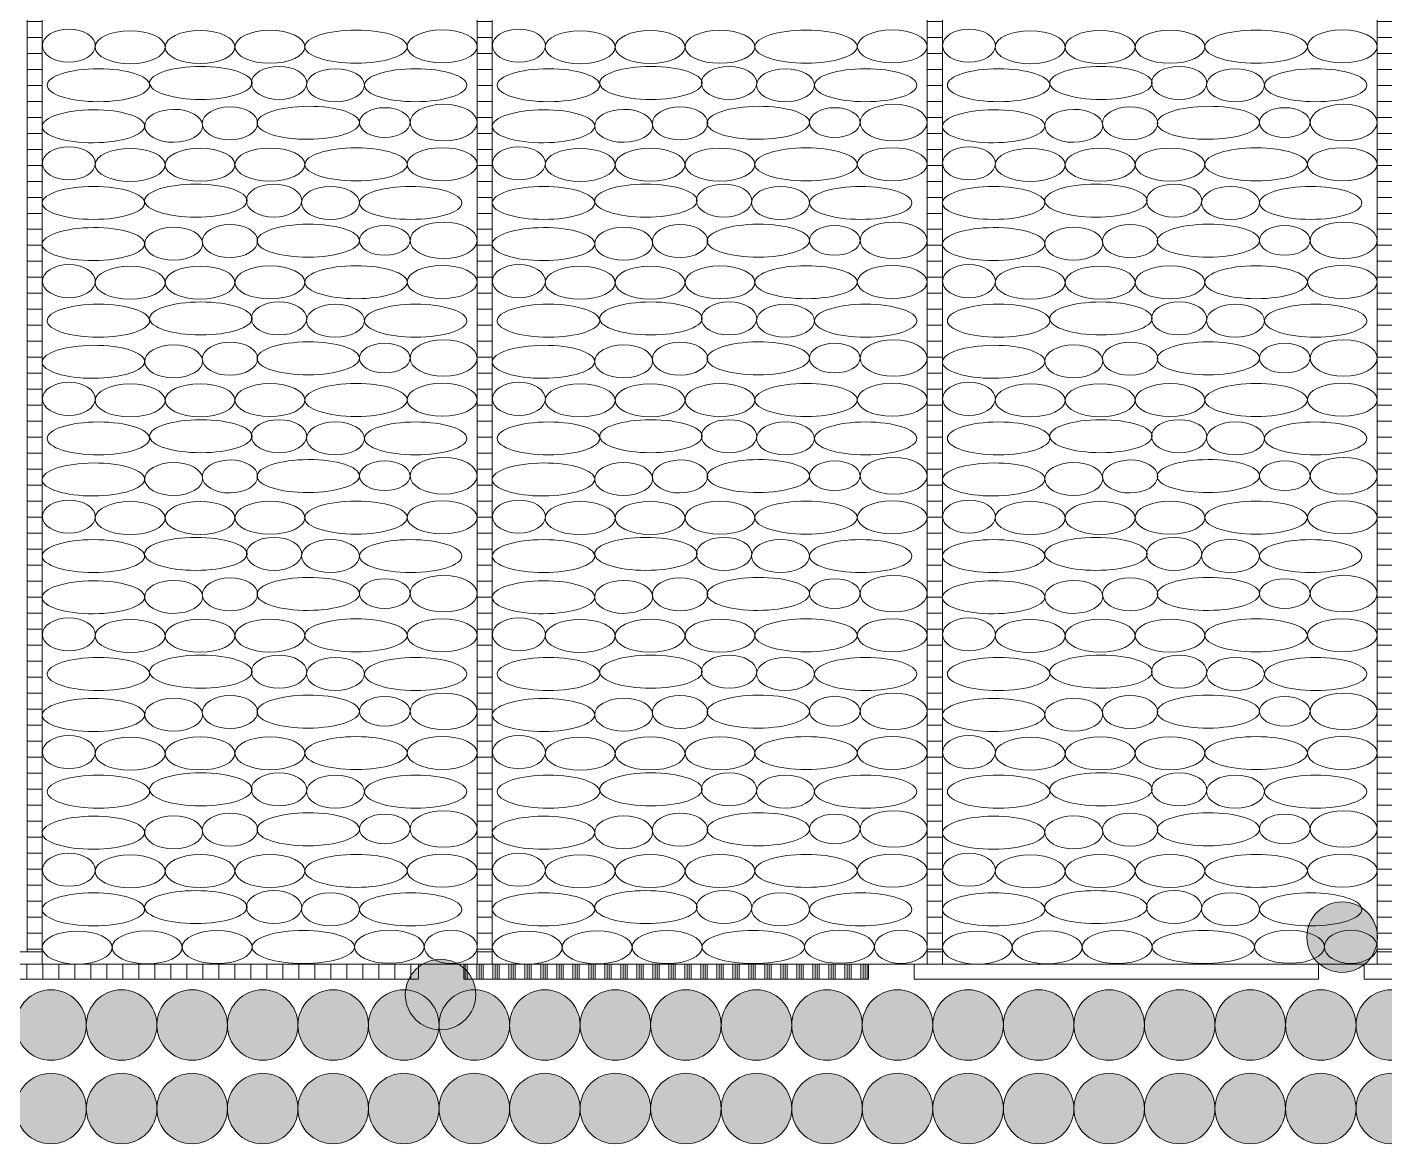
# Model space of a CAD drawing. Header units: inches. Extents: x 523 to 1492, y 69 to 539.
# Drawn here: x 630.01 to 635.4, y 267.58 to 272.01 of the extents above; entities that cross this region are included whole.
import ezdxf

# ---------------------------------------------------------------- set-up
doc = ezdxf.new("R2010")
doc.units = ezdxf.units.IN
doc.header["$MEASUREMENT"] = 0

# ---------------------------------------------------------------- blocks, each defined once
blk = doc.blocks.new('S - 140')
at = {"linetype": 'ByBlock', "lineweight": 15}
h = blk.add_hatch(color=7, dxfattribs=at)
edge = h.paths.add_edge_path()
edge.add_arc((1417, -1396.7), 70, 0, 360)
at = {"color": 7, "linetype": 'ByBlock', "lineweight": 15}
blk.add_circle((1417, -1396.7), 70, dxfattribs=at)
blk = doc.blocks.new('Бут.полосы')
at = {"linetype": 'ByBlock', "lineweight": 15}
h = blk.add_hatch(dxfattribs=at)
h.set_pattern_fill('ANSI31', color=22, scale=0.1, angle=315, style=0)
h.set_pattern_definition([(0, (26.79356, 0.01436), (1e-16, 0.3175), [])])
h.paths.add_polyline_path([(1982.056, -4755.806), (1981.756, -4755.806), (1981.756, -4775.784), (1982.056, -4775.784)])
h = blk.add_hatch(dxfattribs=at)
h.set_pattern_fill('ANSI31', color=22, scale=0.1, angle=315, style=0)
h.set_pattern_definition([(0, (35.7254, 0.01436), (1e-16, 0.3175), [])])
h.paths.add_polyline_path([(1990.988, -4755.806), (1990.688, -4755.806), (1990.688, -4775.784), (1990.988, -4775.784)])
h = blk.add_hatch(dxfattribs=at)
h.set_pattern_fill('ANSI31', color=22, scale=0.1, angle=315, style=0)
h.set_pattern_definition([(0, (44.6572, 0.01436), (1e-16, 0.3175), [])])
h.paths.add_polyline_path([(1999.92, -4755.806), (1999.62, -4755.806), (1999.62, -4775.784), (1999.92, -4775.784)])
h = blk.add_hatch(dxfattribs=at)
h.set_pattern_fill('ANSI31', color=22, scale=0.1, angle=315, style=0)
h.set_pattern_definition([(0, (53.58904, 0.01436), (1e-16, 0.3175), [])])
h.paths.add_polyline_path([(2008.852, -4755.806), (2008.552, -4755.806), (2008.552, -4775.784), (2008.852, -4775.784)])
h = blk.add_hatch(dxfattribs=at)
h.set_pattern_fill('ANSI31', color=22, scale=0.1, angle=45, style=0)
h.set_pattern_definition([(90, (26.79356, 0.01436), (-0.3175, 6e-17), [])])
h.paths.add_polyline_path([(1989.521, -4776.327), (1989.521, -4776.027), (1981.494, -4776.027), (1981.494, -4776.327)])
h = blk.add_hatch(dxfattribs=at)
h.set_pattern_fill('ANSI31', color=22, scale=0.1, angle=45, style=0)
h.set_pattern_definition([(90, (35.7254, 0.01436), (-0.3175, 6e-17), [])])
h.paths.add_polyline_path([(1998.453, -4776.327), (1998.453, -4776.027), (1990.426, -4776.027), (1990.426, -4776.327)])
h = blk.add_hatch(dxfattribs=at)
h.set_pattern_fill('ANSI31', color=22, scale=0.1, angle=45, style=0)
h.set_pattern_definition([(90, (44.6572, 0.01108), (-0.3175, 6e-17), [])])
h.paths.add_polyline_path([(1998.453, -4776.327), (1998.453, -4776.027), (1990.426, -4776.027), (1990.426, -4776.327)])
h = blk.add_hatch(dxfattribs=at)
h.set_pattern_fill('ANSI31', color=22, scale=0.1, angle=45, style=0)
h.set_pattern_definition([(90, (53.58904, 0.0078), (-0.3175, 6e-17), [])])
h.paths.add_polyline_path([(1998.453, -4776.327), (1998.453, -4776.027), (1990.426, -4776.027), (1990.426, -4776.327)])
h = blk.add_hatch(dxfattribs=at)
h.set_pattern_fill('ANSI31', color=22, scale=0.1, angle=45, style=0)
h.set_pattern_definition([(90, (62.52087, 0.01436), (-0.3175, 6e-17), [])])
h.paths.add_polyline_path([(1998.453, -4776.327), (1998.453, -4776.027), (1990.426, -4776.027), (1990.426, -4776.327)])
at = {"color": 7, "linetype": 'ByBlock', "lineweight": 15}
for points in [[(1973.124, -4775.784), (1981.756, -4775.784), (1981.756, -4691.934), (1973.124, -4691.934)], [(1982.056, -4776.027), (1990.688, -4776.027), (1990.688, -4691.934), (1982.056, -4691.934)], [(1990.988, -4776.027), (1999.62, -4776.027), (1999.62, -4691.934), (1990.988, -4691.934)], [(1999.92, -4776.027), (2008.552, -4776.027), (2008.552, -4691.934), (1999.92, -4691.934)]]:
    blk.add_lwpolyline(points, close=True, dxfattribs=at)
at = {"color": 22, "linetype": 'ByBlock', "lineweight": 15}
for points in [[(1982.056, -4755.806), (1981.756, -4755.806), (1981.756, -4775.784), (1982.056, -4775.784)], [(1990.988, -4755.806), (1990.688, -4755.806), (1990.688, -4775.784), (1990.988, -4775.784)], [(1999.92, -4755.806), (1999.62, -4755.806), (1999.62, -4775.784), (1999.92, -4775.784)], [(2008.852, -4755.806), (2008.552, -4755.806), (2008.552, -4775.784), (2008.852, -4775.784)], [(1989.521, -4776.327), (1989.521, -4776.027), (1981.494, -4776.027), (1981.494, -4776.327)], [(1998.453, -4776.327), (1998.453, -4776.027), (1990.426, -4776.027), (1990.426, -4776.327)], [(2007.385, -4776.327), (2007.385, -4776.027), (1999.358, -4776.027), (1999.358, -4776.327)], [(2016.317, -4776.327), (2016.317, -4776.027), (2008.29, -4776.027), (2008.29, -4776.327)]]:
    blk.add_lwpolyline(points, close=True, dxfattribs=at)
at = {"color": 253, "linetype": 'ByBlock', "lineweight": 15}
for centre, major_axis, ratio in [((1982.584, -4757.795), (-0.525, 0), 0.625314), ((1983.799, -4757.826), (0.694, 0), 0.47197), ((1985.187, -4757.822), (0.694, 0), 0.47197), ((1986.575, -4757.818), (0.694, 0), 0.47197), ((1988.285, -4757.815), (1.016, 0), 0.322367), ((1989.994, -4757.811), (0.694, 0), 0.47197), ((1991.516, -4757.795), (-0.525, 0), 0.625314), ((1992.731, -4757.826), (0.694, 0), 0.47197), ((1994.119, -4757.822), (0.694, 0), 0.47197), ((1995.507, -4757.818), (0.694, 0), 0.47197), ((1997.216, -4757.815), (1.016, 0), 0.322367), ((1998.926, -4757.811), (0.694, 0), 0.47197), ((2000.448, -4757.795), (-0.525, 0), 0.625314), ((2001.663, -4757.826), (0.694, 0), 0.47197), ((2003.051, -4757.822), (0.694, 0), 0.47197), ((2004.438, -4757.818), (0.694, 0), 0.47197), ((2006.148, -4757.815), (1.016, 0), 0.322367), ((2007.858, -4757.811), (0.694, 0), 0.47197), ((1983.171, -4758.58), (1.016, 0), 0.322367), ((1985.203, -4758.535), (1.016, 0), 0.322367), ((1986.755, -4758.535), (0.549, 0), 0.596748), ((1989.466, -4758.58), (1.016, 0), 0.322367), ((1992.103, -4758.58), (1.016, 0), 0.322367), ((1994.135, -4758.535), (1.016, 0), 0.322367), ((1995.687, -4758.535), (0.549, 0), 0.596748), ((1998.397, -4758.58), (1.016, 0), 0.322367), ((2001.035, -4758.58), (1.016, 0), 0.322367), ((2003.067, -4758.535), (1.016, 0), 0.322367), ((2004.619, -4758.535), (0.549, 0), 0.596748), ((2007.329, -4758.58), (1.016, 0), 0.322367), ((1984.664, -4759.387), (0.575, 0.003), 0.569135), ((1988.853, -4759.321), (-0.502, 0), 0.586261), ((1990.022, -4759.321), (-0.667, 0), 0.543772), ((1993.595, -4759.387), (0.575, 0.003), 0.569135), ((1997.784, -4759.321), (-0.502, 0), 0.586261), ((1998.953, -4759.321), (-0.667, 0), 0.543772), ((2002.527, -4759.387), (0.575, 0.003), 0.569135), ((2006.716, -4759.321), (-0.502, 0), 0.586261), ((2007.885, -4759.321), (-0.667, 0), 0.543772), ((1982.584, -4760.131), (-0.525, 0), 0.625314), ((1983.799, -4760.162), (0.694, 0), 0.47197), ((1985.187, -4760.159), (0.694, 0), 0.47197), ((1986.575, -4760.155), (0.694, 0), 0.47197), ((1988.285, -4760.152), (1.016, 0), 0.322367), ((1989.994, -4760.148), (0.694, 0), 0.47197), ((1991.516, -4760.131), (-0.525, 0), 0.625314), ((1992.731, -4760.162), (0.694, 0), 0.47197), ((1994.119, -4760.159), (0.694, 0), 0.47197), ((1995.507, -4760.155), (0.694, 0), 0.47197), ((1997.216, -4760.152), (1.016, 0), 0.322367), ((1998.926, -4760.148), (0.694, 0), 0.47197), ((2000.448, -4760.131), (-0.525, 0), 0.625314), ((2001.663, -4760.162), (0.694, 0), 0.47197), ((2003.051, -4760.159), (0.694, 0), 0.47197), ((2004.438, -4760.155), (0.694, 0), 0.47197), ((2006.148, -4760.152), (1.016, 0), 0.322367), ((2007.858, -4760.148), (0.694, 0), 0.47197), ((1985.104, -4760.872), (1.016, 0), 0.322367), ((1986.656, -4760.872), (0.549, 0), 0.596748), ((1994.036, -4760.872), (1.016, 0), 0.322367), ((1995.588, -4760.872), (0.549, 0), 0.596748), ((2002.968, -4760.872), (1.016, 0), 0.322367), ((2004.52, -4760.872), (0.549, 0), 0.596748), ((1983.072, -4760.917), (1.016, 0), 0.322367), ((1989.367, -4760.917), (1.016, 0), 0.322367), ((1992.004, -4760.917), (1.016, 0), 0.322367), ((1998.299, -4760.917), (1.016, 0), 0.322367), ((2000.936, -4760.917), (1.016, 0), 0.322367), ((2007.23, -4760.917), (1.016, 0), 0.322367), ((1988.853, -4761.661), (-0.502, 0), 0.586261), ((1990.022, -4761.661), (-0.667, 0), 0.543772), ((1997.784, -4761.661), (-0.502, 0), 0.586261), ((1998.953, -4761.661), (-0.667, 0), 0.543772), ((2006.716, -4761.661), (-0.502, 0), 0.586261), ((2007.885, -4761.661), (-0.667, 0), 0.543772), ((1984.664, -4761.726), (0.575, 0.003), 0.569135), ((1993.595, -4761.726), (0.575, 0.003), 0.569135), ((2002.527, -4761.726), (0.575, 0.003), 0.569135), ((1982.584, -4762.47), (-0.525, 0), 0.625314), ((1983.799, -4762.502), (0.694, 0), 0.47197), ((1985.187, -4762.498), (0.694, 0), 0.47197), ((1986.575, -4762.494), (0.694, 0), 0.47197), ((1988.285, -4762.491), (1.016, 0), 0.322367), ((1989.994, -4762.487), (0.694, 0), 0.47197), ((1991.516, -4762.47), (-0.525, 0), 0.625314), ((1992.731, -4762.502), (0.694, 0), 0.47197), ((1994.119, -4762.498), (0.694, 0), 0.47197), ((1995.507, -4762.494), (0.694, 0), 0.47197), ((1997.216, -4762.491), (1.016, 0), 0.322367), ((1998.926, -4762.487), (0.694, 0), 0.47197), ((2000.448, -4762.47), (-0.525, 0), 0.625314), ((2001.663, -4762.502), (0.694, 0), 0.47197), ((2003.051, -4762.498), (0.694, 0), 0.47197), ((2004.438, -4762.494), (0.694, 0), 0.47197), ((2006.148, -4762.491), (1.016, 0), 0.322367), ((2007.858, -4762.487), (0.694, 0), 0.47197), ((1983.171, -4763.256), (1.016, 0), 0.322367), ((1985.203, -4763.211), (1.016, 0), 0.322367), ((1986.755, -4763.211), (0.549, 0), 0.596748), ((1989.466, -4763.256), (1.016, 0), 0.322367), ((1992.103, -4763.256), (1.016, 0), 0.322367), ((1994.135, -4763.211), (1.016, 0), 0.322367), ((1995.687, -4763.211), (0.549, 0), 0.596748), ((1998.397, -4763.256), (1.016, 0), 0.322367), ((2001.035, -4763.256), (1.016, 0), 0.322367), ((2003.067, -4763.211), (1.016, 0), 0.322367), ((2004.619, -4763.211), (0.549, 0), 0.596748), ((2007.329, -4763.256), (1.016, 0), 0.322367), ((1984.664, -4764.062), (0.575, 0.003), 0.569135), ((1988.853, -4763.997), (-0.502, 0), 0.586261), ((1990.022, -4763.997), (-0.667, 0), 0.543772), ((1993.595, -4764.062), (0.575, 0.003), 0.569135), ((1997.784, -4763.997), (-0.502, 0), 0.586261), ((1998.953, -4763.997), (-0.667, 0), 0.543772), ((2002.527, -4764.062), (0.575, 0.003), 0.569135), ((2006.716, -4763.997), (-0.502, 0), 0.586261), ((2007.885, -4763.997), (-0.667, 0), 0.543772), ((1982.584, -4764.807), (-0.525, 0), 0.625314), ((1983.799, -4764.838), (0.694, 0), 0.47197), ((1985.187, -4764.834), (0.694, 0), 0.47197), ((1986.575, -4764.831), (0.694, 0), 0.47197), ((1988.285, -4764.828), (1.016, 0), 0.322367), ((1989.994, -4764.824), (0.694, 0), 0.47197), ((1991.516, -4764.807), (-0.525, 0), 0.625314), ((1992.731, -4764.838), (0.694, 0), 0.47197), ((1994.119, -4764.834), (0.694, 0), 0.47197), ((1995.507, -4764.831), (0.694, 0), 0.47197), ((1997.216, -4764.828), (1.016, 0), 0.322367), ((1998.926, -4764.824), (0.694, 0), 0.47197), ((2000.448, -4764.807), (-0.525, 0), 0.625314), ((2001.663, -4764.838), (0.694, 0), 0.47197), ((2003.051, -4764.834), (0.694, 0), 0.47197), ((2004.438, -4764.831), (0.694, 0), 0.47197), ((2006.148, -4764.828), (1.016, 0), 0.322367), ((2007.858, -4764.824), (0.694, 0), 0.47197), ((1983.171, -4765.593), (1.016, 0), 0.322367), ((1985.203, -4765.548), (1.016, 0), 0.322367), ((1986.755, -4765.548), (0.549, 0), 0.596748), ((1989.466, -4765.593), (1.016, 0), 0.322367), ((1992.103, -4765.593), (1.016, 0), 0.322367), ((1994.135, -4765.548), (1.016, 0), 0.322367), ((1995.687, -4765.548), (0.549, 0), 0.596748), ((1998.397, -4765.593), (1.016, 0), 0.322367), ((2001.035, -4765.593), (1.016, 0), 0.322367), ((2003.067, -4765.548), (1.016, 0), 0.322367), ((2004.619, -4765.548), (0.549, 0), 0.596748), ((2007.329, -4765.593), (1.016, 0), 0.322367), ((1984.664, -4766.399), (0.575, 0.003), 0.569135), ((1988.853, -4766.334), (-0.502, 0), 0.586261), ((1990.022, -4766.334), (-0.667, 0), 0.543772), ((1993.595, -4766.399), (0.575, 0.003), 0.569135), ((1997.784, -4766.334), (-0.502, 0), 0.586261), ((1998.953, -4766.334), (-0.667, 0), 0.543772), ((2002.527, -4766.399), (0.575, 0.003), 0.569135), ((2006.716, -4766.334), (-0.502, 0), 0.586261), ((2007.885, -4766.334), (-0.667, 0), 0.543772), ((1982.584, -4767.144), (-0.525, 0), 0.625314), ((1983.799, -4767.175), (0.694, 0), 0.47197), ((1985.187, -4767.171), (0.694, 0), 0.47197), ((1986.575, -4767.167), (0.694, 0), 0.47197), ((1988.285, -4767.164), (1.016, 0), 0.322367), ((1989.994, -4767.161), (0.694, 0), 0.47197), ((1991.516, -4767.144), (-0.525, 0), 0.625314), ((1992.731, -4767.175), (0.694, 0), 0.47197), ((1994.119, -4767.171), (0.694, 0), 0.47197), ((1995.507, -4767.167), (0.694, 0), 0.47197), ((1997.216, -4767.164), (1.016, 0), 0.322367), ((1998.926, -4767.161), (0.694, 0), 0.47197), ((2000.448, -4767.144), (-0.525, 0), 0.625314), ((2001.663, -4767.175), (0.694, 0), 0.47197), ((2003.051, -4767.171), (0.694, 0), 0.47197), ((2004.438, -4767.167), (0.694, 0), 0.47197), ((2006.148, -4767.164), (1.016, 0), 0.322367), ((2007.858, -4767.161), (0.694, 0), 0.47197), ((1985.104, -4767.884), (1.016, 0), 0.322367), ((1986.656, -4767.884), (0.549, 0), 0.596748), ((1994.036, -4767.884), (1.016, 0), 0.322367), ((1995.588, -4767.884), (0.549, 0), 0.596748), ((2002.968, -4767.884), (1.016, 0), 0.322367), ((2004.52, -4767.884), (0.549, 0), 0.596748), ((1983.072, -4767.929), (1.016, 0), 0.322367), ((1989.367, -4767.929), (1.016, 0), 0.322367), ((1992.004, -4767.929), (1.016, 0), 0.322367), ((1998.299, -4767.929), (1.016, 0), 0.322367), ((2000.936, -4767.929), (1.016, 0), 0.322367), ((2007.23, -4767.929), (1.016, 0), 0.322367), ((1990.022, -4768.673), (-0.667, 0), 0.543772), ((1998.953, -4768.673), (-0.667, 0), 0.543772), ((2007.885, -4768.673), (-0.667, 0), 0.543772), ((1984.664, -4768.738), (0.575, 0.003), 0.569135), ((1988.853, -4768.673), (-0.502, 0), 0.586261), ((1993.595, -4768.738), (0.575, 0.003), 0.569135), ((1997.784, -4768.673), (-0.502, 0), 0.586261), ((2002.527, -4768.738), (0.575, 0.003), 0.569135), ((2006.716, -4768.673), (-0.502, 0), 0.586261), ((1982.584, -4769.483), (-0.525, 0), 0.625314), ((1985.187, -4769.51), (0.694, 0), 0.47197), ((1986.575, -4769.506), (0.694, 0), 0.47197), ((1988.285, -4769.503), (1.016, 0), 0.322367), ((1989.994, -4769.5), (0.694, 0), 0.47197), ((1991.516, -4769.483), (-0.525, 0), 0.625314), ((1994.119, -4769.51), (0.694, 0), 0.47197), ((1995.507, -4769.506), (0.694, 0), 0.47197), ((1997.216, -4769.503), (1.016, 0), 0.322367), ((1998.926, -4769.5), (0.694, 0), 0.47197), ((2000.448, -4769.483), (-0.525, 0), 0.625314), ((2003.051, -4769.51), (0.694, 0), 0.47197), ((2004.438, -4769.506), (0.694, 0), 0.47197), ((2006.148, -4769.503), (1.016, 0), 0.322367), ((2007.858, -4769.5), (0.694, 0), 0.47197), ((1983.799, -4769.514), (0.694, 0), 0.47197), ((1992.731, -4769.514), (0.694, 0), 0.47197), ((2001.663, -4769.514), (0.694, 0), 0.47197), ((1983.171, -4770.269), (1.016, 0), 0.322367), ((1985.203, -4770.223), (1.016, 0), 0.322367), ((1986.755, -4770.223), (0.549, 0), 0.596748), ((1989.466, -4770.269), (1.016, 0), 0.322367), ((1992.103, -4770.269), (1.016, 0), 0.322367), ((1994.135, -4770.223), (1.016, 0), 0.322367), ((1995.687, -4770.223), (0.549, 0), 0.596748), ((1998.397, -4770.269), (1.016, 0), 0.322367), ((2001.035, -4770.269), (1.016, 0), 0.322367), ((2003.067, -4770.223), (1.016, 0), 0.322367), ((2004.619, -4770.223), (0.549, 0), 0.596748), ((2007.329, -4770.269), (1.016, 0), 0.322367), ((1984.664, -4771.075), (0.575, 0.003), 0.569135), ((1988.853, -4771.01), (-0.502, 0), 0.586261), ((1990.022, -4771.01), (-0.667, 0), 0.543772), ((1993.595, -4771.075), (0.575, 0.003), 0.569135), ((1997.784, -4771.01), (-0.502, 0), 0.586261), ((1998.953, -4771.01), (-0.667, 0), 0.543772), ((2002.527, -4771.075), (0.575, 0.003), 0.569135), ((2006.716, -4771.01), (-0.502, 0), 0.586261), ((2007.885, -4771.01), (-0.667, 0), 0.543772), ((1982.584, -4771.82), (-0.525, 0), 0.625314), ((1983.799, -4771.851), (0.694, 0), 0.47197), ((1985.187, -4771.847), (0.694, 0), 0.47197), ((1986.575, -4771.843), (0.694, 0), 0.47197), ((1988.285, -4771.84), (1.016, 0), 0.322367), ((1989.994, -4771.836), (0.694, 0), 0.47197), ((1991.516, -4771.82), (-0.525, 0), 0.625314), ((1992.731, -4771.851), (0.694, 0), 0.47197), ((1994.119, -4771.847), (0.694, 0), 0.47197), ((1995.507, -4771.843), (0.694, 0), 0.47197), ((1997.216, -4771.84), (1.016, 0), 0.322367), ((1998.926, -4771.836), (0.694, 0), 0.47197), ((2000.448, -4771.82), (-0.525, 0), 0.625314), ((2001.663, -4771.851), (0.694, 0), 0.47197), ((2003.051, -4771.847), (0.694, 0), 0.47197), ((2004.438, -4771.843), (0.694, 0), 0.47197), ((2006.148, -4771.84), (1.016, 0), 0.322367), ((2007.858, -4771.836), (0.694, 0), 0.47197), ((1983.171, -4772.605), (1.016, 0), 0.322367), ((1985.203, -4772.56), (1.016, 0), 0.322367), ((1986.755, -4772.56), (0.549, 0), 0.596748), ((1989.466, -4772.605), (1.016, 0), 0.322367), ((1992.103, -4772.605), (1.016, 0), 0.322367), ((1994.135, -4772.56), (1.016, 0), 0.322367), ((1995.687, -4772.56), (0.549, 0), 0.596748), ((1998.397, -4772.605), (1.016, 0), 0.322367), ((2001.035, -4772.605), (1.016, 0), 0.322367), ((2003.067, -4772.56), (1.016, 0), 0.322367), ((2004.619, -4772.56), (0.549, 0), 0.596748), ((2007.329, -4772.605), (1.016, 0), 0.322367), ((1984.664, -4773.411), (0.575, 0.003), 0.569135), ((1988.853, -4773.346), (-0.502, 0), 0.586261), ((1990.022, -4773.346), (-0.667, 0), 0.543772), ((1993.595, -4773.411), (0.575, 0.003), 0.569135), ((1997.784, -4773.346), (-0.502, 0), 0.586261), ((1998.953, -4773.346), (-0.667, 0), 0.543772), ((2002.527, -4773.411), (0.575, 0.003), 0.569135), ((2006.716, -4773.346), (-0.502, 0), 0.586261), ((2007.885, -4773.346), (-0.667, 0), 0.543772), ((1982.584, -4774.156), (-0.525, 0), 0.625314), ((1983.799, -4774.187), (0.694, 0), 0.47197), ((1985.187, -4774.183), (0.694, 0), 0.47197), ((1986.575, -4774.18), (0.694, 0), 0.47197), ((1988.285, -4774.177), (1.016, 0), 0.322367), ((1989.994, -4774.173), (0.694, 0), 0.47197), ((1991.516, -4774.156), (-0.525, 0), 0.625314), ((1992.731, -4774.187), (0.694, 0), 0.47197), ((1994.119, -4774.183), (0.694, 0), 0.47197), ((1995.507, -4774.18), (0.694, 0), 0.47197), ((1997.216, -4774.177), (1.016, 0), 0.322367), ((1998.926, -4774.173), (0.694, 0), 0.47197), ((2000.448, -4774.156), (-0.525, 0), 0.625314), ((2001.663, -4774.187), (0.694, 0), 0.47197), ((2003.051, -4774.183), (0.694, 0), 0.47197), ((2004.438, -4774.18), (0.694, 0), 0.47197), ((2006.148, -4774.177), (1.016, 0), 0.322367), ((2007.858, -4774.173), (0.694, 0), 0.47197), ((1985.104, -4774.897), (1.016, 0), 0.322367), ((1986.656, -4774.897), (0.549, 0), 0.596748), ((1994.036, -4774.897), (1.016, 0), 0.322367), ((1995.588, -4774.897), (0.549, 0), 0.596748), ((2002.968, -4774.897), (1.016, 0), 0.322367), ((2004.52, -4774.897), (0.549, 0), 0.596748), ((1983.072, -4774.942), (1.016, 0), 0.322367), ((1989.367, -4774.942), (1.016, 0), 0.322367), ((1992.004, -4774.942), (1.016, 0), 0.322367), ((1998.299, -4774.942), (1.016, 0), 0.322367), ((2000.936, -4774.942), (1.016, 0), 0.322367), ((2007.23, -4774.942), (1.016, 0), 0.322367), ((1982.75, -4775.7), (0.694, 0), 0.47197), ((1984.138, -4775.696), (0.694, 0), 0.47197), ((1985.526, -4775.692), (0.694, 0), 0.47197), ((1987.236, -4775.689), (1.016, 0), 0.322367), ((1988.945, -4775.685), (0.694, 0), 0.47197), ((1990.164, -4775.685), (-0.525, 0), 0.625314), ((1991.682, -4775.7), (0.694, 0), 0.47197), ((1993.07, -4775.696), (0.694, 0), 0.47197), ((1994.458, -4775.692), (0.694, 0), 0.47197), ((1996.167, -4775.689), (1.016, 0), 0.322367), ((1997.877, -4775.685), (0.694, 0), 0.47197), ((1999.096, -4775.685), (-0.525, 0), 0.625314), ((2000.614, -4775.7), (0.694, 0), 0.47197), ((2002.002, -4775.696), (0.694, 0), 0.47197), ((2003.389, -4775.692), (0.694, 0), 0.47197), ((2005.099, -4775.689), (1.016, 0), 0.322367), ((2006.809, -4775.685), (0.694, 0), 0.47197)]:
    blk.add_ellipse(centre, major_axis=major_axis, ratio=ratio, dxfattribs=at)
at = {"color": 253, "linetype": 'ByBlock', "lineweight": 15, "extrusion": (0, 0, -1)}
for centre, major_axis, ratio in [((1987.874, -4758.58), (-0.575, 0), 0.569135), ((1996.806, -4758.58), (-0.575, 0), 0.569135), ((2005.738, -4758.58), (-0.575, 0), 0.569135), ((1983.072, -4759.395), (-1.016, -0.005), 0.322367), ((1985.782, -4759.336), (-0.549, -0.003), 0.596748), ((1987.334, -4759.327), (-1.016, -0.005), 0.322367), ((1992.004, -4759.395), (-1.016, -0.005), 0.322367), ((1994.714, -4759.336), (-0.549, -0.003), 0.596748), ((1996.266, -4759.327), (-1.016, -0.005), 0.322367), ((2000.936, -4759.395), (-1.016, -0.005), 0.322367), ((2003.646, -4759.336), (-0.549, -0.003), 0.596748), ((2005.198, -4759.327), (-1.016, -0.005), 0.322367), ((1987.775, -4760.917), (-0.575, 0), 0.569135), ((1996.707, -4760.917), (-0.575, 0), 0.569135), ((2005.639, -4760.917), (-0.575, 0), 0.569135), ((1985.782, -4761.675), (-0.549, -0.003), 0.596748), ((1987.334, -4761.667), (-1.016, -0.005), 0.322367), ((1994.714, -4761.675), (-0.549, -0.003), 0.596748), ((1996.266, -4761.667), (-1.016, -0.005), 0.322367), ((2003.646, -4761.675), (-0.549, -0.003), 0.596748), ((2005.198, -4761.667), (-1.016, -0.005), 0.322367), ((1983.072, -4761.734), (-1.016, -0.005), 0.322367), ((1992.004, -4761.734), (-1.016, -0.005), 0.322367), ((2000.936, -4761.734), (-1.016, -0.005), 0.322367), ((1987.874, -4763.256), (-0.575, 0), 0.569135), ((1996.806, -4763.256), (-0.575, 0), 0.569135), ((2005.738, -4763.256), (-0.575, 0), 0.569135), ((1983.072, -4764.071), (-1.016, -0.005), 0.322367), ((1985.782, -4764.011), (-0.549, -0.003), 0.596748), ((1987.334, -4764.003), (-1.016, -0.005), 0.322367), ((1992.004, -4764.071), (-1.016, -0.005), 0.322367), ((1994.714, -4764.011), (-0.549, -0.003), 0.596748), ((1996.266, -4764.003), (-1.016, -0.005), 0.322367), ((2000.936, -4764.071), (-1.016, -0.005), 0.322367), ((2003.646, -4764.011), (-0.549, -0.003), 0.596748), ((2005.198, -4764.003), (-1.016, -0.005), 0.322367), ((1987.874, -4765.593), (-0.575, 0), 0.569135), ((1996.806, -4765.593), (-0.575, 0), 0.569135), ((2005.738, -4765.593), (-0.575, 0), 0.569135), ((1983.072, -4766.407), (-1.016, -0.005), 0.322367), ((1985.782, -4766.348), (-0.549, -0.003), 0.596748), ((1987.334, -4766.34), (-1.016, -0.005), 0.322367), ((1992.004, -4766.407), (-1.016, -0.005), 0.322367), ((1994.714, -4766.348), (-0.549, -0.003), 0.596748), ((1996.266, -4766.34), (-1.016, -0.005), 0.322367), ((2000.936, -4766.407), (-1.016, -0.005), 0.322367), ((2003.646, -4766.348), (-0.549, -0.003), 0.596748), ((2005.198, -4766.34), (-1.016, -0.005), 0.322367), ((1987.775, -4767.929), (-0.575, 0), 0.569135), ((1996.707, -4767.929), (-0.575, 0), 0.569135), ((2005.639, -4767.929), (-0.575, 0), 0.569135), ((1985.782, -4768.687), (-0.549, -0.003), 0.596748), ((1987.334, -4768.679), (-1.016, -0.005), 0.322367), ((1994.714, -4768.687), (-0.549, -0.003), 0.596748), ((1996.266, -4768.679), (-1.016, -0.005), 0.322367), ((2003.646, -4768.687), (-0.549, -0.003), 0.596748), ((2005.198, -4768.679), (-1.016, -0.005), 0.322367), ((1983.072, -4768.746), (-1.016, -0.005), 0.322367), ((1992.004, -4768.746), (-1.016, -0.005), 0.322367), ((2000.936, -4768.746), (-1.016, -0.005), 0.322367), ((1987.874, -4770.269), (-0.575, 0), 0.569135), ((1996.806, -4770.269), (-0.575, 0), 0.569135), ((2005.738, -4770.269), (-0.575, 0), 0.569135), ((1983.072, -4771.083), (-1.016, -0.005), 0.322367), ((1985.782, -4771.024), (-0.549, -0.003), 0.596748), ((1987.334, -4771.016), (-1.016, -0.005), 0.322367), ((1992.004, -4771.083), (-1.016, -0.005), 0.322367), ((1994.714, -4771.024), (-0.549, -0.003), 0.596748), ((1996.266, -4771.016), (-1.016, -0.005), 0.322367), ((2000.936, -4771.083), (-1.016, -0.005), 0.322367), ((2003.646, -4771.024), (-0.549, -0.003), 0.596748), ((2005.198, -4771.016), (-1.016, -0.005), 0.322367), ((1987.874, -4772.605), (-0.575, 0), 0.569135), ((1996.806, -4772.605), (-0.575, 0), 0.569135), ((2005.738, -4772.605), (-0.575, 0), 0.569135), ((1983.072, -4773.42), (-1.016, -0.005), 0.322367), ((1985.782, -4773.36), (-0.549, -0.003), 0.596748), ((1987.334, -4773.352), (-1.016, -0.005), 0.322367), ((1992.004, -4773.42), (-1.016, -0.005), 0.322367), ((1994.714, -4773.36), (-0.549, -0.003), 0.596748), ((1996.266, -4773.352), (-1.016, -0.005), 0.322367), ((2000.936, -4773.42), (-1.016, -0.005), 0.322367), ((2003.646, -4773.36), (-0.549, -0.003), 0.596748), ((2005.198, -4773.352), (-1.016, -0.005), 0.322367), ((1987.775, -4774.942), (-0.575, 0), 0.569135), ((1996.707, -4774.942), (-0.575, 0), 0.569135), ((2005.639, -4774.942), (-0.575, 0), 0.569135)]:
    blk.add_ellipse(centre, major_axis=major_axis, ratio=ratio, dxfattribs=at)
at = {"color": 7, "linetype": 'ByBlock', "lineweight": 15}
blk.add_ellipse((2008.027, -4775.685), major_axis=(-0.525, 0), ratio=0.625314, dxfattribs=at)
at = {"color": 253, "linetype": 'ByBlock', "lineweight": 15, "xscale": 0.009999999999990905, "yscale": 0.009999999999990905, "zscale": 0.009999999999990905}
blk.add_blockref('S - 140', (1993.685, -4761.525), dxfattribs=at)
at = {"color": 7, "linetype": 'ByBlock', "lineweight": 15, "xscale": 0.009999999999990905, "yscale": 0.009999999999990905, "zscale": 0.009999999999990905}
blk.add_blockref('S - 140', (1975.791, -4762.666), dxfattribs=at)
blk = doc.blocks.new('Бутовая 8м + прорывной')
at = {"color": 7, "linetype": 'ByBlock', "lineweight": 15}
blk.add_blockref('Бут.полосы', (53.591, -12), dxfattribs=at)

msp = doc.modelspace()

# ---------------------------------------------------------------- block references
at = {"color": 7, "linetype": 'ByBlock', "lineweight": 15}
for name, p, xscale, yscale, zscale in [('Бутовая 8м + прорывной', (222.9396, 1225.8997), 0.2000000000000455, 0.2000000000000455, 0.2000000000000455), ('S - 140', (627.2699, 270.8454), 0.001999999999952706, 0.001999999999952706, 0.001999999999952706), ('S - 140', (627.5499, 270.8454), 0.001999999999952706, 0.001999999999952706, 0.001999999999952706), ('S - 140', (627.8299, 270.8454), 0.001999999999952706, 0.001999999999952706, 0.001999999999952706), ('S - 140', (628.1099, 270.8454), 0.001999999999952706, 0.001999999999952706, 0.001999999999952706), ('S - 140', (628.3899, 270.8454), 0.001999999999952706, 0.001999999999952706, 0.001999999999952706), ('S - 140', (628.6699, 270.8454), 0.001999999999952706, 0.001999999999952706, 0.001999999999952706), ('S - 140', (628.9499, 270.8454), 0.001999999999952706, 0.001999999999952706, 0.001999999999952706), ('S - 140', (629.2299, 270.8454), 0.001999999999952706, 0.001999999999952706, 0.001999999999952706), ('S - 140', (629.5099, 270.8454), 0.001999999999952706, 0.001999999999952706, 0.001999999999952706), ('S - 140', (629.7899, 270.8454), 0.001999999999952706, 0.001999999999952706, 0.001999999999952706), ('S - 140', (630.0699, 270.8454), 0.001999999999952706, 0.001999999999952706, 0.001999999999952706), ('S - 140', (630.3499, 270.8454), 0.001999999999952706, 0.001999999999952706, 0.001999999999952706), ('S - 140', (630.6299, 270.8454), 0.001999999999952706, 0.001999999999952706, 0.001999999999952706), ('S - 140', (630.9099, 270.8454), 0.001999999999952706, 0.001999999999952706, 0.001999999999952706), ('S - 140', (631.1899, 270.8454), 0.001999999999952706, 0.001999999999952706, 0.001999999999952706), ('S - 140', (631.4699, 270.8454), 0.001999999999952706, 0.001999999999952706, 0.001999999999952706), ('S - 140', (631.7499, 270.8454), 0.001999999999952706, 0.001999999999952706, 0.001999999999952706), ('S - 140', (632.0299, 270.8454), 0.001999999999952706, 0.001999999999952706, 0.001999999999952706), ('S - 140', (632.3099, 270.8454), 0.001999999999952706, 0.001999999999952706, 0.001999999999952706), ('S - 140', (632.5899, 270.8454), 0.001999999999952706, 0.001999999999952706, 0.001999999999952706), ('S - 140', (627.2699, 270.5138), 0.001999999999952706, 0.001999999999952706, 0.001999999999952706), ('S - 140', (627.5499, 270.5138), 0.001999999999952706, 0.001999999999952706, 0.001999999999952706), ('S - 140', (627.8299, 270.5138), 0.001999999999952706, 0.001999999999952706, 0.001999999999952706), ('S - 140', (628.1099, 270.5138), 0.001999999999952706, 0.001999999999952706, 0.001999999999952706), ('S - 140', (628.3899, 270.5138), 0.001999999999952706, 0.001999999999952706, 0.001999999999952706), ('S - 140', (628.6699, 270.5138), 0.001999999999952706, 0.001999999999952706, 0.001999999999952706), ('S - 140', (628.9499, 270.5138), 0.001999999999952706, 0.001999999999952706, 0.001999999999952706), ('S - 140', (629.2299, 270.5138), 0.001999999999952706, 0.001999999999952706, 0.001999999999952706), ('S - 140', (629.5099, 270.5138), 0.001999999999952706, 0.001999999999952706, 0.001999999999952706), ('S - 140', (629.7899, 270.5138), 0.001999999999952706, 0.001999999999952706, 0.001999999999952706), ('S - 140', (630.0699, 270.5138), 0.001999999999952706, 0.001999999999952706, 0.001999999999952706), ('S - 140', (630.3499, 270.5138), 0.001999999999952706, 0.001999999999952706, 0.001999999999952706), ('S - 140', (630.6299, 270.5138), 0.001999999999952706, 0.001999999999952706, 0.001999999999952706), ('S - 140', (630.9099, 270.5138), 0.001999999999952706, 0.001999999999952706, 0.001999999999952706), ('S - 140', (631.1899, 270.5138), 0.001999999999952706, 0.001999999999952706, 0.001999999999952706), ('S - 140', (631.4699, 270.5138), 0.001999999999952706, 0.001999999999952706, 0.001999999999952706), ('S - 140', (631.7499, 270.5138), 0.001999999999952706, 0.001999999999952706, 0.001999999999952706), ('S - 140', (632.0299, 270.5138), 0.001999999999952706, 0.001999999999952706, 0.001999999999952706), ('S - 140', (632.3099, 270.5138), 0.001999999999952706, 0.001999999999952706, 0.001999999999952706), ('S - 140', (632.5899, 270.5138), 0.001999999999952706, 0.001999999999952706, 0.001999999999952706)]:
    msp.add_blockref(name, p, dxfattribs=dict(at, xscale=xscale, yscale=yscale, zscale=zscale))

doc.saveas('drawing.dxf')
